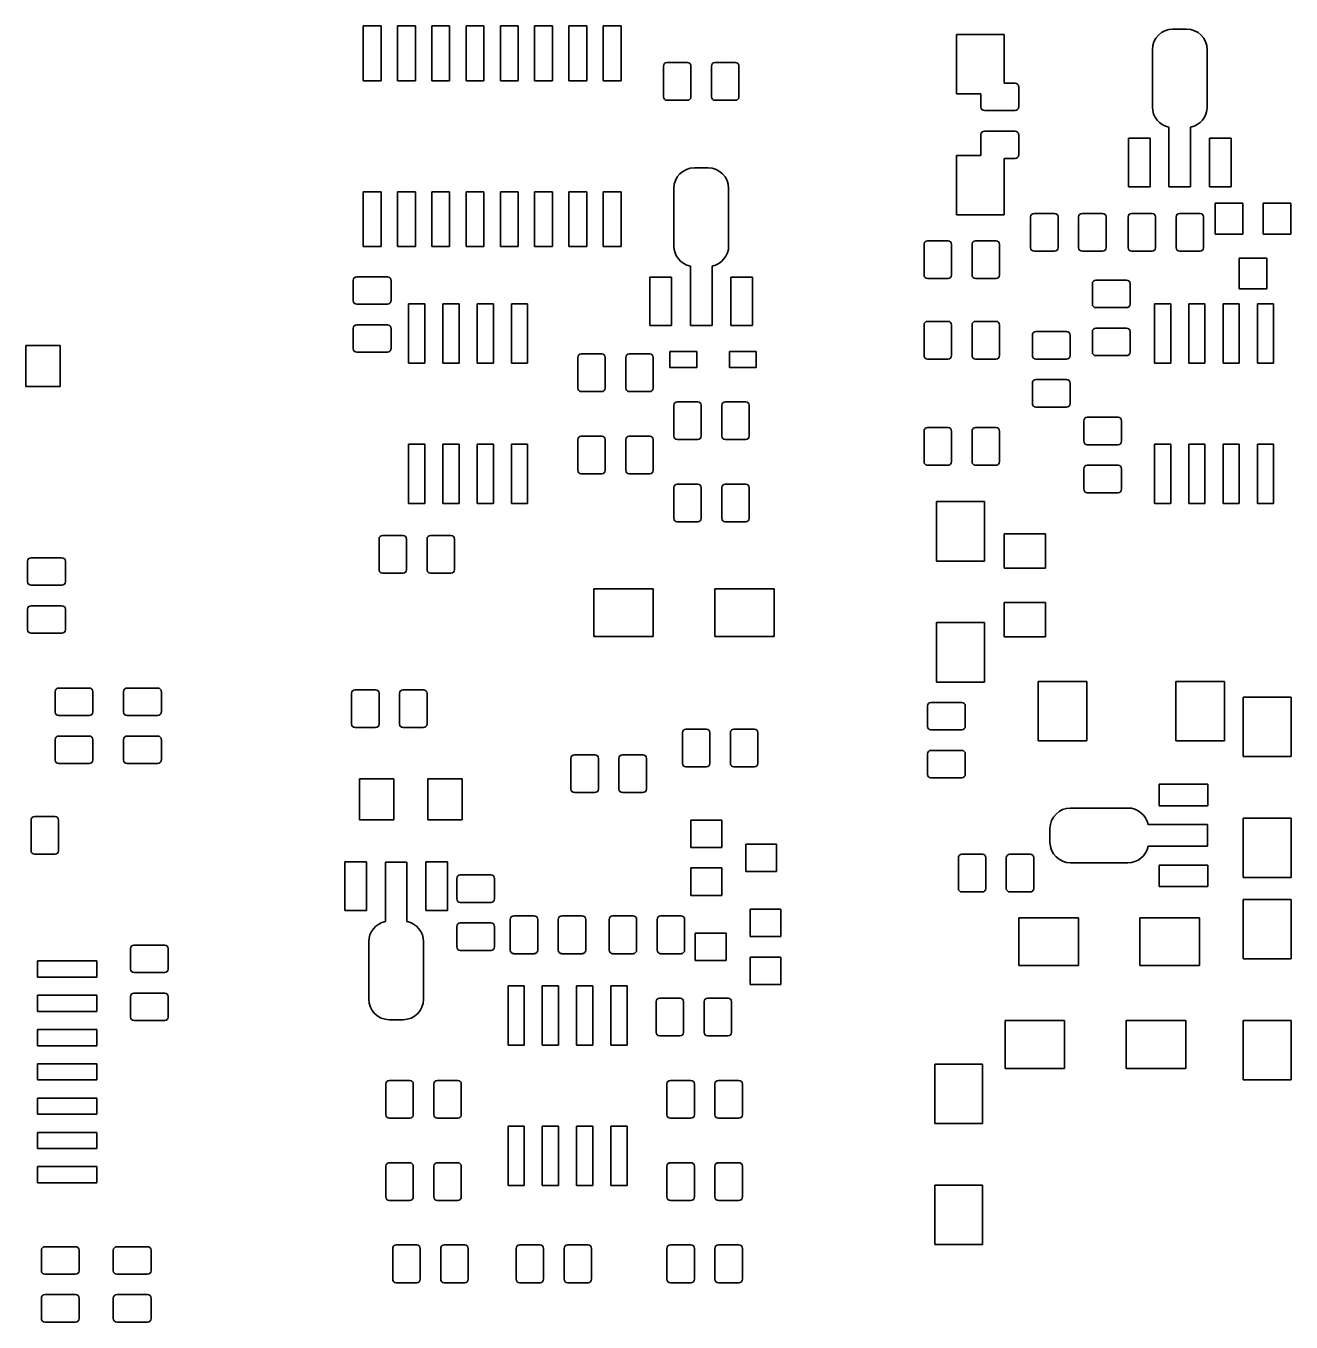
# Model space of a CAD drawing. Header units: millimetres. Extents: x -1 to 95, y 3 to 204.
# Drawn here: x 47.74 to 94.61, y 3.43 to 51.46 of the extents above; entities that cross this region are included whole.
import ezdxf

# ---------------------------------------------------------------- set-up
doc = ezdxf.new("R2010")
doc.units = ezdxf.units.MM

msp = doc.modelspace()

# ---------------------------------------------------------------- linework, layer by layer
at = {"color": 7, "linetype": 'Continuous', "lineweight": 35}
for p, q in [((60.897, 51.46), (60.237, 51.46)), ((60.237, 51.46), (60.237, 49.428)), ((60.897, 49.428), (60.897, 51.46)), ((62.167, 51.46), (61.507, 51.46)), ((61.507, 51.46), (61.507, 49.428)), ((62.167, 49.428), (62.167, 51.46)), ((63.437, 51.46), (62.777, 51.46)), ((62.777, 51.46), (62.777, 49.428)), ((63.437, 49.428), (63.437, 51.46)), ((64.707, 51.46), (64.047, 51.46)), ((64.047, 51.46), (64.047, 49.428)), ((64.707, 49.428), (64.707, 51.46)), ((65.977, 51.46), (65.317, 51.46)), ((65.317, 51.46), (65.317, 49.428)), ((65.977, 49.428), (65.977, 51.46)), ((67.247, 51.46), (66.587, 51.46)), ((66.587, 51.46), (66.587, 49.428)), ((67.247, 49.428), (67.247, 51.46)), ((68.517, 51.46), (67.857, 51.46)), ((67.857, 51.46), (67.857, 49.428)), ((68.517, 49.428), (68.517, 51.46)), ((69.787, 51.46), (69.127, 51.46)), ((69.127, 51.46), (69.127, 49.428)), ((69.787, 49.428), (69.787, 51.46)), ((83.985, 51.142), (82.215, 51.142)), ((82.215, 51.142), (82.215, 48.942)), ((83.985, 49.34), (83.985, 51.142)), ((90.742, 51.343), (90.234, 51.343)), ((89.472, 50.581), (89.472, 48.455)), ((91.504, 48.455), (91.504, 50.581)), ((71.362, 49.974), (71.362, 48.831)), ((72.251, 50.102), (71.489, 50.102)), ((72.378, 48.831), (72.378, 49.974)), ((73.14, 49.974), (73.14, 48.831)), ((74.029, 50.102), (73.267, 50.102)), ((74.156, 48.831), (74.156, 49.974)), ((60.237, 49.428), (60.897, 49.428)), ((61.507, 49.428), (62.167, 49.428)), ((62.777, 49.428), (63.437, 49.428)), ((64.047, 49.428), (64.707, 49.428)), ((65.317, 49.428), (65.977, 49.428)), ((66.587, 49.428), (67.247, 49.428)), ((67.857, 49.428), (68.517, 49.428)), ((69.127, 49.428), (69.787, 49.428)), ((84.391, 49.34), (83.985, 49.34)), ((84.519, 48.45), (84.519, 49.212)), ((71.489, 48.705), (72.251, 48.705)), ((73.267, 48.705), (74.029, 48.705)), ((82.215, 48.942), (83.121, 48.942)), ((83.121, 48.942), (83.121, 48.45)), ((83.249, 48.324), (84.391, 48.324)), ((84.391, 47.562), (83.249, 47.562)), ((90.088, 47.707), (90.088, 45.501)), ((90.888, 45.501), (90.888, 47.707)), ((83.121, 47.434), (83.121, 46.672)), ((84.519, 46.672), (84.519, 47.434)), ((89.388, 47.297), (88.588, 47.297)), ((88.588, 47.297), (88.588, 45.496)), ((89.388, 45.496), (89.388, 47.297)), ((92.386, 47.297), (91.587, 47.297)), ((91.587, 47.297), (91.587, 45.496)), ((92.386, 45.496), (92.386, 47.297)), ((83.122, 46.658), (82.215, 46.658)), ((82.215, 46.658), (82.215, 44.458)), ((73.013, 46.199), (72.505, 46.199)), ((83.985, 44.458), (83.985, 46.545)), ((83.985, 46.545), (84.391, 46.545)), ((60.897, 45.314), (60.237, 45.314)), ((60.237, 45.314), (60.237, 43.282)), ((60.897, 43.282), (60.897, 45.314)), ((62.167, 45.314), (61.507, 45.314)), ((61.507, 45.314), (61.507, 43.282)), ((62.167, 43.282), (62.167, 45.314)), ((63.437, 45.314), (62.777, 45.314)), ((62.777, 45.314), (62.777, 43.282)), ((63.437, 43.282), (63.437, 45.314)), ((64.707, 45.314), (64.047, 45.314)), ((64.047, 45.314), (64.047, 43.282)), ((64.707, 43.282), (64.707, 45.314)), ((65.977, 45.314), (65.317, 45.314)), ((65.317, 45.314), (65.317, 43.282)), ((65.977, 43.282), (65.977, 45.314)), ((67.247, 45.314), (66.587, 45.314)), ((66.587, 45.314), (66.587, 43.282)), ((67.247, 43.282), (67.247, 45.314)), ((68.517, 45.314), (67.857, 45.314)), ((67.857, 45.314), (67.857, 43.282)), ((68.517, 43.282), (68.517, 45.314)), ((69.787, 45.314), (69.127, 45.314)), ((69.127, 45.314), (69.127, 43.282)), ((69.787, 43.282), (69.787, 45.314)), ((71.743, 45.437), (71.743, 43.311)), ((73.775, 43.311), (73.775, 45.437)), ((88.588, 45.496), (89.388, 45.496)), ((90.088, 45.501), (90.888, 45.501)), ((91.587, 45.496), (92.386, 45.496)), ((92.819, 44.888), (91.803, 44.888)), ((91.803, 44.888), (91.803, 43.745)), ((92.819, 43.745), (92.819, 44.888)), ((94.597, 44.888), (93.581, 44.888)), ((93.581, 44.888), (93.581, 43.745)), ((94.597, 43.745), (94.597, 44.888)), ((82.215, 44.458), (83.985, 44.458)), ((84.963, 44.386), (84.963, 43.243)), ((85.852, 44.514), (85.09, 44.514)), ((85.979, 43.243), (85.979, 44.386)), ((86.741, 44.386), (86.741, 43.243)), ((87.63, 44.514), (86.868, 44.514)), ((87.757, 43.243), (87.757, 44.386)), ((88.573, 44.386), (88.573, 43.243)), ((89.462, 44.514), (88.7, 44.514)), ((89.589, 43.243), (89.589, 44.386)), ((90.351, 44.386), (90.351, 43.243)), ((91.24, 44.514), (90.478, 44.514)), ((91.367, 43.243), (91.367, 44.386)), ((91.803, 43.745), (92.819, 43.745)), ((93.581, 43.745), (94.597, 43.745)), ((60.237, 43.282), (60.897, 43.282)), ((61.507, 43.282), (62.167, 43.282)), ((62.777, 43.282), (63.437, 43.282)), ((64.047, 43.282), (64.707, 43.282)), ((65.317, 43.282), (65.977, 43.282)), ((66.587, 43.282), (67.247, 43.282)), ((67.857, 43.282), (68.517, 43.282)), ((69.127, 43.282), (69.787, 43.282)), ((81.014, 43.37), (81.014, 42.227)), ((81.903, 43.498), (81.141, 43.498)), ((82.03, 42.227), (82.03, 43.37)), ((82.792, 43.37), (82.792, 42.227)), ((83.681, 43.498), (82.919, 43.498)), ((83.808, 42.227), (83.808, 43.37)), ((85.09, 43.117), (85.852, 43.117)), ((86.868, 43.117), (87.63, 43.117)), ((88.7, 43.117), (89.462, 43.117)), ((90.478, 43.117), (91.24, 43.117)), ((93.708, 42.855), (92.692, 42.855)), ((92.692, 42.855), (92.692, 41.712)), ((93.708, 41.712), (93.708, 42.855)), ((72.359, 42.563), (72.359, 40.357)), ((73.159, 40.357), (73.159, 42.563)), ((59.868, 42.037), (59.868, 41.275)), ((61.138, 42.164), (59.995, 42.164)), ((61.266, 41.275), (61.266, 42.037)), ((71.66, 42.153), (70.86, 42.153)), ((70.86, 42.153), (70.86, 40.353)), ((71.66, 40.353), (71.66, 42.153)), ((74.658, 42.153), (73.858, 42.153)), ((73.858, 42.153), (73.858, 40.353)), ((74.658, 40.353), (74.658, 42.153)), ((81.141, 42.1), (81.903, 42.1)), ((82.919, 42.1), (83.681, 42.1)), ((87.249, 41.91), (87.249, 41.148)), ((88.519, 42.037), (87.376, 42.037)), ((88.646, 41.148), (88.646, 41.91)), ((92.692, 41.712), (93.708, 41.712)), ((59.995, 41.148), (61.138, 41.148)), ((62.518, 41.165), (61.918, 41.165)), ((61.918, 41.165), (61.918, 38.965)), ((62.518, 38.965), (62.518, 41.165)), ((63.788, 41.165), (63.188, 41.165)), ((63.188, 41.165), (63.188, 38.965)), ((63.788, 38.965), (63.788, 41.165)), ((65.058, 41.165), (64.458, 41.165)), ((64.458, 41.165), (64.458, 38.965)), ((65.058, 38.965), (65.058, 41.165)), ((66.328, 41.165), (65.728, 41.165)), ((65.728, 41.165), (65.728, 38.965)), ((66.328, 38.965), (66.328, 41.165)), ((87.376, 41.021), (88.519, 41.021)), ((90.153, 41.165), (89.552, 41.165)), ((89.552, 41.165), (89.552, 38.965)), ((90.153, 38.965), (90.153, 41.165)), ((91.422, 41.165), (90.823, 41.165)), ((90.823, 41.165), (90.823, 38.965)), ((91.422, 38.965), (91.422, 41.165)), ((92.692, 41.165), (92.093, 41.165)), ((92.093, 41.165), (92.093, 38.965)), ((92.692, 38.965), (92.692, 41.165)), ((93.963, 41.165), (93.362, 41.165)), ((93.362, 41.165), (93.362, 38.965)), ((93.963, 38.965), (93.963, 41.165)), ((61.138, 40.386), (59.995, 40.386)), ((70.86, 40.353), (71.66, 40.353)), ((72.359, 40.357), (73.159, 40.357)), ((73.858, 40.353), (74.658, 40.353)), ((81.014, 40.386), (81.014, 39.243)), ((81.903, 40.513), (81.141, 40.513)), ((82.03, 39.243), (82.03, 40.386)), ((82.792, 40.386), (82.792, 39.243)), ((83.681, 40.513), (82.919, 40.513)), ((83.808, 39.243), (83.808, 40.386)), ((59.868, 40.259), (59.868, 39.497)), ((61.266, 39.497), (61.266, 40.259)), ((85.026, 40.005), (85.026, 39.243)), ((86.296, 40.132), (85.153, 40.132)), ((86.424, 39.243), (86.424, 40.005)), ((87.249, 40.132), (87.249, 39.37)), ((88.519, 40.259), (87.376, 40.259)), ((88.646, 39.37), (88.646, 40.132)), ((49.01, 39.624), (47.74, 39.624)), ((47.74, 39.624), (47.74, 38.1)), ((49.01, 38.1), (49.01, 39.624)), ((72.6, 39.4), (71.6, 39.4)), ((71.6, 39.4), (71.6, 38.8)), ((72.6, 38.8), (72.6, 39.4)), ((74.8, 39.4), (73.8, 39.4)), ((73.8, 39.4), (73.8, 38.8)), ((74.8, 38.8), (74.8, 39.4)), ((59.995, 39.37), (61.138, 39.37)), ((61.918, 38.965), (62.518, 38.965)), ((63.188, 38.965), (63.788, 38.965)), ((64.458, 38.965), (65.058, 38.965)), ((65.728, 38.965), (66.328, 38.965)), ((68.187, 39.179), (68.187, 38.036)), ((69.076, 39.306), (68.314, 39.306)), ((69.203, 38.036), (69.203, 39.179)), ((69.965, 39.179), (69.965, 38.036)), ((70.854, 39.306), (70.092, 39.306)), ((70.981, 38.036), (70.981, 39.179)), ((81.141, 39.116), (81.903, 39.116)), ((82.919, 39.116), (83.681, 39.116)), ((85.153, 39.116), (86.296, 39.116)), ((87.376, 39.243), (88.519, 39.243)), ((89.552, 38.965), (90.153, 38.965)), ((90.823, 38.965), (91.422, 38.965)), ((92.093, 38.965), (92.692, 38.965)), ((93.362, 38.965), (93.963, 38.965)), ((71.6, 38.8), (72.6, 38.8)), ((73.8, 38.8), (74.8, 38.8)), ((47.74, 38.1), (49.01, 38.1)), ((85.026, 38.227), (85.026, 37.465)), ((86.296, 38.354), (85.153, 38.354)), ((86.424, 37.465), (86.424, 38.227)), ((68.314, 37.91), (69.076, 37.91)), ((70.092, 37.91), (70.854, 37.91)), ((72.632, 37.529), (71.87, 37.529)), ((74.41, 37.529), (73.648, 37.529)), ((71.743, 37.401), (71.743, 36.258)), ((72.759, 36.258), (72.759, 37.401)), ((73.521, 37.401), (73.521, 36.258)), ((74.537, 36.258), (74.537, 37.401)), ((85.153, 37.338), (86.296, 37.338)), ((81.903, 36.576), (81.141, 36.576)), ((83.681, 36.576), (82.919, 36.576)), ((86.931, 36.83), (86.931, 36.068)), ((88.201, 36.957), (87.058, 36.957)), ((88.329, 36.068), (88.329, 36.83)), ((68.187, 36.131), (68.187, 34.989)), ((69.076, 36.258), (68.314, 36.258)), ((69.203, 34.989), (69.203, 36.131)), ((69.965, 36.131), (69.965, 34.989)), ((70.854, 36.258), (70.092, 36.258)), ((70.981, 34.989), (70.981, 36.131)), ((71.87, 36.131), (72.632, 36.131)), ((73.648, 36.131), (74.41, 36.131)), ((81.014, 36.449), (81.014, 35.306)), ((82.03, 35.306), (82.03, 36.449)), ((82.792, 36.449), (82.792, 35.306)), ((83.808, 35.306), (83.808, 36.449)), ((62.518, 35.965), (61.918, 35.965)), ((61.918, 35.965), (61.918, 33.765)), ((62.518, 33.765), (62.518, 35.965)), ((63.788, 35.965), (63.188, 35.965)), ((63.188, 35.965), (63.188, 33.765)), ((63.788, 33.765), (63.788, 35.965)), ((65.058, 35.965), (64.458, 35.965)), ((64.458, 35.965), (64.458, 33.765)), ((65.058, 33.765), (65.058, 35.965)), ((66.328, 35.965), (65.728, 35.965)), ((65.728, 35.965), (65.728, 33.765)), ((66.328, 33.765), (66.328, 35.965)), ((87.058, 35.941), (88.201, 35.941)), ((90.153, 35.965), (89.552, 35.965)), ((89.552, 35.965), (89.552, 33.765)), ((90.153, 33.765), (90.153, 35.965)), ((91.422, 35.965), (90.823, 35.965)), ((90.823, 35.965), (90.823, 33.765)), ((91.422, 33.765), (91.422, 35.965)), ((92.692, 35.965), (92.093, 35.965)), ((92.093, 35.965), (92.093, 33.765)), ((92.692, 33.765), (92.692, 35.965)), ((93.963, 35.965), (93.362, 35.965)), ((93.362, 35.965), (93.362, 33.765)), ((93.963, 33.765), (93.963, 35.965)), ((81.141, 35.179), (81.903, 35.179)), ((82.919, 35.179), (83.681, 35.179)), ((88.201, 35.179), (87.058, 35.179)), ((68.314, 34.861), (69.076, 34.861)), ((70.092, 34.861), (70.854, 34.861)), ((86.931, 35.052), (86.931, 34.29)), ((88.329, 34.29), (88.329, 35.052)), ((71.743, 34.353), (71.743, 33.211)), ((72.632, 34.48), (71.87, 34.48)), ((72.759, 33.211), (72.759, 34.353)), ((73.521, 34.353), (73.521, 33.211)), ((74.41, 34.48), (73.648, 34.48)), ((74.537, 33.211), (74.537, 34.353)), ((87.058, 34.163), (88.201, 34.163)), ((61.918, 33.765), (62.518, 33.765)), ((63.188, 33.765), (63.788, 33.765)), ((64.458, 33.765), (65.058, 33.765)), ((65.728, 33.765), (66.328, 33.765)), ((83.25, 33.832), (81.48, 33.832)), ((81.48, 33.832), (81.48, 31.632)), ((83.25, 31.632), (83.25, 33.832)), ((89.552, 33.765), (90.153, 33.765)), ((90.823, 33.765), (91.422, 33.765)), ((92.093, 33.765), (92.692, 33.765)), ((93.362, 33.765), (93.963, 33.765)), ((71.87, 33.084), (72.632, 33.084)), ((73.648, 33.084), (74.41, 33.084)), ((60.821, 32.448), (60.821, 31.305)), ((61.71, 32.575), (60.948, 32.575)), ((61.837, 31.305), (61.837, 32.448)), ((62.599, 32.448), (62.599, 31.305)), ((63.488, 32.575), (62.726, 32.575)), ((63.615, 31.305), (63.615, 32.448)), ((85.507, 32.635), (83.983, 32.635)), ((83.983, 32.635), (83.983, 31.365)), ((85.507, 31.365), (85.507, 32.635)), ((49.073, 31.75), (47.931, 31.75)), ((47.803, 31.623), (47.803, 30.861)), ((49.2, 30.861), (49.2, 31.623)), ((81.48, 31.632), (83.25, 31.632)), ((83.983, 31.365), (85.507, 31.365)), ((60.948, 31.178), (61.71, 31.178)), ((62.726, 31.178), (63.488, 31.178)), ((47.931, 30.734), (49.073, 30.734)), ((70.982, 30.603), (68.782, 30.603)), ((68.782, 30.603), (68.782, 28.833)), ((70.982, 28.833), (70.982, 30.603)), ((75.466, 30.603), (73.266, 30.603)), ((73.266, 30.603), (73.266, 28.833)), ((75.466, 28.833), (75.466, 30.603)), ((47.803, 29.845), (47.803, 29.083)), ((49.073, 29.972), (47.931, 29.972)), ((49.2, 29.083), (49.2, 29.845)), ((85.507, 30.095), (83.983, 30.095)), ((83.983, 30.095), (83.983, 28.825)), ((85.507, 28.825), (85.507, 30.095)), ((83.25, 29.348), (81.48, 29.348)), ((81.48, 29.348), (81.48, 27.148)), ((83.25, 27.148), (83.25, 29.348)), ((47.931, 28.956), (49.073, 28.956)), ((68.782, 28.833), (70.982, 28.833)), ((73.266, 28.833), (75.466, 28.833)), ((83.983, 28.825), (85.507, 28.825)), ((50.089, 26.924), (48.947, 26.924)), ((52.629, 26.924), (51.486, 26.924)), ((81.48, 27.148), (83.25, 27.148)), ((87.044, 27.17), (85.244, 27.17)), ((85.244, 27.17), (85.244, 24.97)), ((87.044, 24.97), (87.044, 27.17)), ((92.144, 27.17), (90.344, 27.17)), ((90.344, 27.17), (90.344, 24.97)), ((92.144, 24.97), (92.144, 27.17)), ((48.819, 26.797), (48.819, 26.035)), ((50.217, 26.035), (50.217, 26.797)), ((51.359, 26.797), (51.359, 26.035)), ((52.757, 26.035), (52.757, 26.797)), ((59.805, 26.733), (59.805, 25.59)), ((60.694, 26.86), (59.932, 26.86)), ((60.821, 25.59), (60.821, 26.733)), ((61.583, 26.733), (61.583, 25.59)), ((62.472, 26.86), (61.71, 26.86)), ((62.599, 25.59), (62.599, 26.733)), ((94.611, 26.583), (92.841, 26.583)), ((92.841, 26.583), (92.841, 24.383)), ((94.611, 24.383), (94.611, 26.583)), ((81.144, 26.265), (81.144, 25.503)), ((82.414, 26.392), (81.271, 26.392)), ((82.541, 25.503), (82.541, 26.265)), ((48.947, 25.908), (50.089, 25.908)), ((51.486, 25.908), (52.629, 25.908)), ((59.932, 25.463), (60.694, 25.463)), ((61.71, 25.463), (62.472, 25.463)), ((48.819, 25.019), (48.819, 24.257)), ((50.089, 25.146), (48.947, 25.146)), ((50.217, 24.257), (50.217, 25.019)), ((51.359, 25.019), (51.359, 24.257)), ((52.629, 25.146), (51.486, 25.146)), ((52.757, 24.257), (52.757, 25.019)), ((72.061, 25.273), (72.061, 24.13)), ((72.949, 25.4), (72.188, 25.4)), ((73.076, 24.13), (73.076, 25.273)), ((73.838, 25.273), (73.838, 24.13)), ((74.727, 25.4), (73.966, 25.4)), ((74.855, 24.13), (74.855, 25.273)), ((81.271, 25.376), (82.414, 25.376)), ((82.414, 24.614), (81.271, 24.614)), ((85.244, 24.97), (87.044, 24.97)), ((90.344, 24.97), (92.144, 24.97)), ((48.947, 24.13), (50.089, 24.13)), ((51.486, 24.13), (52.629, 24.13)), ((67.933, 24.32), (67.933, 23.177)), ((68.822, 24.448), (68.06, 24.448)), ((68.949, 23.177), (68.949, 24.32)), ((69.711, 24.32), (69.711, 23.177)), ((70.6, 24.448), (69.838, 24.448)), ((70.727, 23.177), (70.727, 24.32)), ((81.144, 24.487), (81.144, 23.725)), ((82.541, 23.725), (82.541, 24.487)), ((92.841, 24.383), (94.611, 24.383)), ((61.365, 23.562), (60.095, 23.562)), ((60.095, 23.562), (60.095, 22.038)), ((61.365, 22.038), (61.365, 23.562)), ((63.905, 23.562), (62.635, 23.562)), ((62.635, 23.562), (62.635, 22.038)), ((63.905, 22.038), (63.905, 23.562)), ((72.188, 24.003), (72.949, 24.003)), ((73.966, 24.003), (74.727, 24.003)), ((81.271, 23.598), (82.414, 23.598)), ((91.525, 23.362), (89.725, 23.362)), ((89.725, 23.362), (89.725, 22.562)), ((91.525, 22.562), (91.525, 23.362)), ((68.06, 23.05), (68.822, 23.05)), ((69.838, 23.05), (70.6, 23.05)), ((48.819, 22.162), (48.057, 22.162)), ((88.567, 22.479), (86.441, 22.479)), ((89.725, 22.562), (91.525, 22.562)), ((94.611, 22.099), (92.841, 22.099)), ((92.841, 22.099), (92.841, 19.899)), ((94.611, 19.899), (94.611, 22.099)), ((47.931, 22.034), (47.931, 20.892)), ((48.947, 20.892), (48.947, 22.034)), ((60.095, 22.038), (61.365, 22.038)), ((62.635, 22.038), (63.905, 22.038)), ((73.521, 22.034), (72.378, 22.034)), ((72.378, 22.034), (72.378, 21.018)), ((73.521, 21.018), (73.521, 22.034)), ((85.678, 21.717), (85.678, 21.209)), ((91.52, 21.863), (89.314, 21.863)), ((91.52, 21.063), (91.52, 21.863)), ((74.41, 21.145), (74.41, 20.13)), ((75.553, 21.145), (74.41, 21.145)), ((75.553, 20.13), (75.553, 21.145)), ((48.057, 20.765), (48.819, 20.765)), ((72.378, 21.018), (73.521, 21.018)), ((83.173, 20.765), (82.411, 20.765)), ((84.951, 20.765), (84.189, 20.765)), ((89.314, 21.063), (91.52, 21.063)), ((60.357, 20.48), (59.557, 20.48)), ((59.557, 20.48), (59.557, 18.68)), ((60.357, 18.68), (60.357, 20.48)), ((61.856, 20.476), (61.056, 20.476)), ((61.056, 20.476), (61.056, 18.27)), ((61.856, 18.27), (61.856, 20.476)), ((63.355, 20.48), (62.555, 20.48)), ((62.555, 20.48), (62.555, 18.68)), ((63.355, 18.68), (63.355, 20.48)), ((72.378, 20.256), (72.378, 19.241)), ((73.521, 20.256), (72.378, 20.256)), ((73.521, 19.241), (73.521, 20.256)), ((82.284, 20.637), (82.284, 19.494)), ((83.3, 19.494), (83.3, 20.637)), ((84.062, 20.637), (84.062, 19.494)), ((85.078, 19.494), (85.078, 20.637)), ((86.441, 20.447), (88.567, 20.447)), ((91.525, 20.364), (89.725, 20.364)), ((89.725, 20.364), (89.725, 19.564)), ((91.525, 19.564), (91.525, 20.364)), ((63.702, 19.87), (63.702, 19.108)), ((64.971, 19.997), (63.828, 19.997)), ((65.099, 19.108), (65.099, 19.87)), ((74.41, 20.13), (75.553, 20.13)), ((92.841, 19.899), (94.611, 19.899)), ((72.378, 19.241), (73.521, 19.241)), ((82.411, 19.367), (83.173, 19.367)), ((84.189, 19.367), (84.951, 19.367)), ((89.725, 19.564), (91.525, 19.564)), ((63.828, 18.981), (64.971, 18.981)), ((94.611, 19.09), (92.841, 19.09)), ((92.841, 19.09), (92.841, 16.89)), ((94.611, 16.89), (94.611, 19.09)), ((59.557, 18.68), (60.357, 18.68)), ((62.555, 18.68), (63.355, 18.68)), ((65.685, 18.351), (65.685, 17.209)), ((66.574, 18.479), (65.812, 18.479)), ((66.701, 17.209), (66.701, 18.351)), ((67.463, 18.351), (67.463, 17.209)), ((68.352, 18.479), (67.59, 18.479)), ((68.479, 17.209), (68.479, 18.351)), ((69.349, 18.351), (69.349, 17.209)), ((70.238, 18.479), (69.476, 18.479)), ((70.365, 17.209), (70.365, 18.351)), ((71.127, 18.351), (71.127, 17.209)), ((72.016, 18.479), (71.254, 18.479)), ((72.143, 17.209), (72.143, 18.351)), ((75.71, 18.73), (74.567, 18.73)), ((74.567, 18.73), (74.567, 17.713)), ((75.71, 17.713), (75.71, 18.73)), ((84.53, 18.411), (84.53, 16.641)), ((86.73, 18.411), (84.53, 18.411)), ((86.73, 16.641), (86.73, 18.411)), ((89.014, 18.411), (89.014, 16.641)), ((91.214, 18.411), (89.014, 18.411)), ((91.214, 16.641), (91.214, 18.411)), ((63.702, 18.092), (63.702, 17.33)), ((64.971, 18.219), (63.828, 18.219)), ((65.099, 17.33), (65.099, 18.092)), ((73.678, 17.84), (72.535, 17.84)), ((72.535, 17.84), (72.535, 16.825)), ((73.678, 16.825), (73.678, 17.84)), ((52.883, 17.399), (51.74, 17.399)), ((60.44, 17.522), (60.44, 15.396)), ((62.472, 15.396), (62.472, 17.522)), ((74.567, 17.713), (75.71, 17.713)), ((51.614, 17.272), (51.614, 16.51)), ((53.011, 16.51), (53.011, 17.272)), ((63.828, 17.203), (64.971, 17.203)), ((65.812, 17.081), (66.574, 17.081)), ((67.59, 17.081), (68.352, 17.081)), ((69.476, 17.081), (70.238, 17.081)), ((71.254, 17.081), (72.016, 17.081)), ((72.535, 16.825), (73.678, 16.825)), ((74.567, 16.951), (74.567, 15.935)), ((75.71, 16.951), (74.567, 16.951)), ((75.71, 15.935), (75.71, 16.951)), ((92.841, 16.89), (94.611, 16.89)), ((48.17, 16.81), (48.17, 16.21)), ((50.37, 16.81), (48.17, 16.81)), ((50.37, 16.21), (50.37, 16.81)), ((51.74, 16.383), (52.883, 16.383)), ((84.53, 16.641), (86.73, 16.641)), ((89.014, 16.641), (91.214, 16.641)), ((48.17, 16.21), (50.37, 16.21)), ((66.201, 15.892), (65.601, 15.892)), ((65.601, 15.892), (65.601, 13.692)), ((66.201, 13.692), (66.201, 15.892)), ((67.471, 15.892), (66.871, 15.892)), ((66.871, 15.892), (66.871, 13.692)), ((67.471, 13.692), (67.471, 15.892)), ((68.741, 15.892), (68.141, 15.892)), ((68.141, 15.892), (68.141, 13.692)), ((68.741, 13.692), (68.741, 15.892)), ((70.011, 15.892), (69.411, 15.892)), ((69.411, 15.892), (69.411, 13.692)), ((70.011, 13.692), (70.011, 15.892)), ((74.567, 15.935), (75.71, 15.935)), ((48.17, 15.54), (48.17, 14.94)), ((50.37, 15.54), (48.17, 15.54)), ((50.37, 14.94), (50.37, 15.54)), ((51.614, 15.494), (51.614, 14.732)), ((52.883, 15.621), (51.74, 15.621)), ((53.011, 14.732), (53.011, 15.494)), ((71.978, 15.431), (71.216, 15.431)), ((73.756, 15.431), (72.994, 15.431)), ((48.17, 14.94), (50.37, 14.94)), ((71.089, 15.303), (71.089, 14.161)), ((72.105, 14.161), (72.105, 15.303)), ((72.867, 15.303), (72.867, 14.161)), ((73.883, 14.161), (73.883, 15.303)), ((51.74, 14.605), (52.883, 14.605)), ((61.202, 14.634), (61.71, 14.634)), ((84.022, 14.601), (84.022, 12.831)), ((86.222, 14.601), (84.022, 14.601)), ((86.222, 12.831), (86.222, 14.601)), ((88.506, 14.601), (88.506, 12.831)), ((90.706, 14.601), (88.506, 14.601)), ((90.706, 12.831), (90.706, 14.601)), ((94.611, 14.606), (92.841, 14.606)), ((92.841, 14.606), (92.841, 12.406)), ((94.611, 12.406), (94.611, 14.606)), ((48.17, 14.27), (48.17, 13.67)), ((50.37, 14.27), (48.17, 14.27)), ((50.37, 13.67), (50.37, 14.27)), ((71.216, 14.034), (71.978, 14.034)), ((72.994, 14.034), (73.756, 14.034)), ((48.17, 13.67), (50.37, 13.67)), ((65.601, 13.692), (66.201, 13.692)), ((66.871, 13.692), (67.471, 13.692)), ((68.141, 13.692), (68.741, 13.692)), ((69.411, 13.692), (70.011, 13.692)), ((48.17, 13), (48.17, 12.4)), ((50.37, 13), (48.17, 13)), ((50.37, 12.4), (50.37, 13)), ((83.181, 12.982), (81.411, 12.982)), ((81.411, 12.982), (81.411, 10.782)), ((83.181, 10.782), (83.181, 12.982)), ((84.022, 12.831), (86.222, 12.831)), ((88.506, 12.831), (90.706, 12.831)), ((48.17, 12.4), (50.37, 12.4)), ((61.075, 12.255), (61.075, 11.113)), ((61.964, 12.383), (61.202, 12.383)), ((62.091, 11.113), (62.091, 12.255)), ((62.853, 12.255), (62.853, 11.113)), ((63.742, 12.383), (62.98, 12.383)), ((63.869, 11.113), (63.869, 12.255)), ((71.489, 12.255), (71.489, 11.113)), ((72.378, 12.383), (71.616, 12.383)), ((72.505, 11.113), (72.505, 12.255)), ((73.267, 12.255), (73.267, 11.113)), ((74.156, 12.383), (73.394, 12.383)), ((74.283, 11.113), (74.283, 12.255)), ((92.841, 12.406), (94.611, 12.406)), ((48.17, 11.73), (48.17, 11.13)), ((50.37, 11.73), (48.17, 11.73)), ((50.37, 11.13), (50.37, 11.73)), ((48.17, 11.13), (50.37, 11.13)), ((61.202, 10.986), (61.964, 10.986)), ((62.98, 10.986), (63.742, 10.986)), ((66.201, 10.692), (65.601, 10.692)), ((65.601, 10.692), (65.601, 8.492)), ((66.201, 8.492), (66.201, 10.692)), ((67.471, 10.692), (66.871, 10.692)), ((66.871, 10.692), (66.871, 8.492)), ((67.471, 8.492), (67.471, 10.692)), ((68.741, 10.692), (68.141, 10.692)), ((68.141, 10.692), (68.141, 8.492)), ((68.741, 8.492), (68.741, 10.692)), ((70.011, 10.692), (69.411, 10.692)), ((69.411, 10.692), (69.411, 8.492)), ((70.011, 8.492), (70.011, 10.692)), ((71.616, 10.986), (72.378, 10.986)), ((73.394, 10.986), (74.156, 10.986)), ((81.411, 10.782), (83.181, 10.782)), ((48.17, 10.46), (48.17, 9.86)), ((50.37, 10.46), (48.17, 10.46)), ((50.37, 9.86), (50.37, 10.46)), ((48.17, 9.86), (50.37, 9.86)), ((48.17, 9.19), (48.17, 8.59)), ((50.37, 9.19), (48.17, 9.19)), ((50.37, 8.59), (50.37, 9.19)), ((61.075, 9.207), (61.075, 8.065)), ((61.964, 9.335), (61.202, 9.335)), ((62.091, 8.065), (62.091, 9.207)), ((62.853, 9.207), (62.853, 8.065)), ((63.742, 9.335), (62.98, 9.335)), ((63.869, 8.065), (63.869, 9.207)), ((71.489, 9.207), (71.489, 8.065)), ((72.378, 9.335), (71.616, 9.335)), ((72.505, 8.065), (72.505, 9.207)), ((73.267, 9.207), (73.267, 8.065)), ((74.156, 9.335), (73.394, 9.335)), ((74.283, 8.065), (74.283, 9.207)), ((48.17, 8.59), (50.37, 8.59)), ((65.601, 8.492), (66.201, 8.492)), ((66.871, 8.492), (67.471, 8.492)), ((68.141, 8.492), (68.741, 8.492)), ((69.411, 8.492), (70.011, 8.492)), ((83.181, 8.498), (81.411, 8.498)), ((81.411, 8.498), (81.411, 6.298)), ((83.181, 6.298), (83.181, 8.498)), ((61.202, 7.938), (61.964, 7.938)), ((62.98, 7.938), (63.742, 7.938)), ((71.616, 7.938), (72.378, 7.938)), ((73.394, 7.938), (74.156, 7.938)), ((62.218, 6.287), (61.456, 6.287)), ((63.996, 6.287), (63.234, 6.287)), ((66.79, 6.287), (66.028, 6.287)), ((68.568, 6.287), (67.806, 6.287)), ((72.378, 6.287), (71.616, 6.287)), ((74.156, 6.287), (73.394, 6.287)), ((81.411, 6.298), (83.181, 6.298)), ((48.312, 6.096), (48.312, 5.334)), ((49.581, 6.223), (48.438, 6.223)), ((49.709, 5.334), (49.709, 6.096)), ((50.978, 6.096), (50.978, 5.334)), ((52.248, 6.223), (51.105, 6.223)), ((52.376, 5.334), (52.376, 6.096)), ((61.329, 6.159), (61.329, 5.016)), ((62.345, 5.016), (62.345, 6.159)), ((63.107, 6.159), (63.107, 5.016)), ((64.123, 5.016), (64.123, 6.159)), ((65.901, 6.159), (65.901, 5.016)), ((66.917, 5.016), (66.917, 6.159)), ((67.679, 6.159), (67.679, 5.016)), ((68.695, 5.016), (68.695, 6.159)), ((71.489, 6.159), (71.489, 5.016)), ((72.505, 5.016), (72.505, 6.159)), ((73.267, 6.159), (73.267, 5.016)), ((74.283, 5.016), (74.283, 6.159)), ((48.438, 5.207), (49.581, 5.207)), ((51.105, 5.207), (52.248, 5.207)), ((61.456, 4.889), (62.218, 4.889)), ((63.234, 4.889), (63.996, 4.889)), ((66.028, 4.889), (66.79, 4.889)), ((67.806, 4.889), (68.568, 4.889)), ((71.616, 4.889), (72.378, 4.889)), ((73.394, 4.889), (74.156, 4.889)), ((49.581, 4.445), (48.438, 4.445)), ((52.248, 4.445), (51.105, 4.445)), ((48.312, 4.318), (48.312, 3.556)), ((49.709, 3.556), (49.709, 4.318)), ((50.978, 4.318), (50.978, 3.556)), ((52.376, 3.556), (52.376, 4.318)), ((48.438, 3.429), (49.581, 3.429)), ((51.105, 3.429), (52.248, 3.429))]:
    msp.add_line(p, q, dxfattribs=at)
for centre, radius, start, end in [((90.234, 50.58), 0.762, 90.0013, 179.9987), ((90.741, 50.58), 0.762, 0.0013, 89.9987), ((71.489, 49.974), 0.127, 90.0013, 179.9987), ((72.251, 49.974), 0.127, 0.0013, 89.9987), ((73.267, 49.974), 0.127, 90.0013, 179.9987), ((74.029, 49.974), 0.127, 0.0013, 89.9987), ((84.391, 49.212), 0.127, 0.0013, 89.9987), ((71.489, 48.831), 0.127, 180.0013, 269.9987), ((72.251, 48.831), 0.127, 270.0013, 0), ((73.267, 48.831), 0.127, 180.0013, 269.9987), ((74.029, 48.831), 0.127, 270.0013, 0), ((83.249, 48.45), 0.127, 180.0013, 270), ((84.391, 48.45), 0.127, 270.0013, 359.9987), ((90.234, 48.455), 0.762, 180.0013, 258.9527), ((90.741, 48.455), 0.762, 281.0473, 359.9987), ((83.249, 47.434), 0.127, 90.0013, 179.9987), ((84.391, 47.434), 0.127, 0.0013, 89.9987), ((83.249, 46.672), 0.127, 180.0013, 186.5571), ((84.391, 46.672), 0.127, 270.0013, 359.9987), ((72.505, 45.437), 0.762, 90.0013, 179.9987), ((73.013, 45.437), 0.762, 0.0013, 89.9987), ((85.09, 44.386), 0.127, 90.0013, 180), ((85.852, 44.386), 0.127, 0.0013, 89.9987), ((86.868, 44.386), 0.127, 90.0013, 180), ((87.63, 44.386), 0.127, 0.0013, 89.9987), ((88.7, 44.386), 0.127, 90.0013, 180), ((89.462, 44.386), 0.127, 0.0013, 89.9987), ((90.478, 44.386), 0.127, 90.0013, 180), ((91.24, 44.386), 0.127, 0.0013, 89.9987), ((72.505, 43.311), 0.762, 180.0013, 258.9527), ((73.013, 43.311), 0.762, 281.0473, 359.9987), ((81.141, 43.37), 0.127, 90.0013, 179.9987), ((81.903, 43.37), 0.127, 0.0013, 89.9987), ((82.919, 43.37), 0.127, 90.0013, 179.9987), ((83.681, 43.37), 0.127, 0.0013, 89.9987), ((85.09, 43.243), 0.127, 180.0013, 269.9987), ((85.852, 43.243), 0.127, 270.0013, 359.9987), ((86.868, 43.243), 0.127, 180.0013, 269.9987), ((87.63, 43.243), 0.127, 270.0013, 359.9987), ((88.7, 43.243), 0.127, 180.0013, 269.9987), ((89.462, 43.243), 0.127, 270.0013, 359.9987), ((90.478, 43.243), 0.127, 180.0013, 269.9987), ((91.24, 43.243), 0.127, 270.0013, 359.9987), ((59.995, 42.037), 0.127, 90.0013, 179.9987), ((61.138, 42.037), 0.127, 0.0013, 89.9987), ((81.141, 42.227), 0.127, 180.0013, 269.9987), ((81.903, 42.227), 0.127, 270.0013, 0), ((82.919, 42.227), 0.127, 180.0013, 269.9987), ((83.681, 42.227), 0.127, 270.0013, 0), ((87.376, 41.91), 0.127, 90.0013, 179.9987), ((88.519, 41.91), 0.127, 0.0013, 89.9987), ((59.995, 41.275), 0.127, 180.0013, 270), ((61.138, 41.275), 0.127, 270.0013, 359.9987), ((87.376, 41.148), 0.127, 180.0013, 270), ((88.519, 41.148), 0.127, 270.0013, 359.9987), ((59.995, 40.259), 0.127, 90.0013, 179.9987), ((61.138, 40.259), 0.127, 0.0013, 89.9987), ((81.141, 40.386), 0.127, 90.0013, 179.9987), ((81.903, 40.386), 0.127, 0.0013, 89.9987), ((82.919, 40.386), 0.127, 90.0013, 179.9987), ((83.681, 40.386), 0.127, 0.0013, 89.9987), ((85.153, 40.005), 0.127, 90.0013, 179.9987), ((86.296, 40.005), 0.127, 0.0013, 89.9987), ((87.376, 40.132), 0.127, 90.0013, 179.9987), ((88.519, 40.132), 0.127, 0.0013, 89.9987), ((59.995, 39.497), 0.127, 180.0013, 270), ((61.138, 39.497), 0.127, 270.0013, 359.9987), ((68.314, 39.179), 0.127, 90.0013, 180), ((69.076, 39.179), 0.127, 0.0013, 89.9987), ((70.092, 39.179), 0.127, 90.0013, 180), ((70.854, 39.179), 0.127, 0.0013, 89.9987), ((81.141, 39.243), 0.127, 180.0013, 269.9987), ((81.903, 39.243), 0.127, 270.0013, 0), ((82.919, 39.243), 0.127, 180.0013, 269.9987), ((83.681, 39.243), 0.127, 270.0013, 0), ((85.153, 39.243), 0.127, 180.0013, 270), ((86.296, 39.243), 0.127, 270.0013, 359.9987), ((87.376, 39.37), 0.127, 180.0013, 270), ((88.519, 39.37), 0.127, 270.0013, 359.9987), ((68.314, 38.036), 0.127, 180.0013, 269.9987), ((69.076, 38.036), 0.127, 270.0013, 359.9987), ((70.092, 38.036), 0.127, 180.0013, 269.9987), ((70.854, 38.036), 0.127, 270.0013, 359.9987), ((85.153, 38.227), 0.127, 90.0013, 179.9987), ((86.296, 38.227), 0.127, 0.0013, 89.9987), ((71.87, 37.401), 0.127, 90.0013, 180), ((72.632, 37.401), 0.127, 0.0013, 89.9987), ((73.648, 37.401), 0.127, 90.0013, 180), ((74.41, 37.401), 0.127, 0.0013, 89.9987), ((85.153, 37.465), 0.127, 180.0013, 270), ((86.296, 37.465), 0.127, 270.0013, 359.9987), ((81.141, 36.449), 0.127, 90.0013, 179.9987), ((81.903, 36.449), 0.127, 0.0013, 89.9987), ((82.919, 36.449), 0.127, 90.0013, 179.9987), ((83.681, 36.449), 0.127, 0.0013, 89.9987), ((87.058, 36.83), 0.127, 90.0013, 179.9987), ((88.201, 36.83), 0.127, 0.0013, 90), ((68.314, 36.131), 0.127, 90.0013, 179.9987), ((69.076, 36.131), 0.127, 0.0013, 89.9987), ((70.092, 36.131), 0.127, 90.0013, 179.9987), ((70.854, 36.131), 0.127, 0.0013, 89.9987), ((71.87, 36.258), 0.127, 180.0013, 269.9987), ((72.632, 36.258), 0.127, 270.0013, 359.9987), ((73.648, 36.258), 0.127, 180.0013, 269.9987), ((74.41, 36.258), 0.127, 270.0013, 359.9987), ((87.058, 36.068), 0.127, 180.0013, 269.9987), ((88.201, 36.068), 0.127, 270.0013, 359.9987), ((81.141, 35.306), 0.127, 180.0013, 269.9987), ((81.903, 35.306), 0.127, 270.0013, 0), ((82.919, 35.306), 0.127, 180.0013, 269.9987), ((83.681, 35.306), 0.127, 270.0013, 0), ((87.058, 35.052), 0.127, 90.0013, 179.9987), ((88.201, 35.052), 0.127, 0.0013, 90), ((68.314, 34.989), 0.127, 180.0013, 269.9987), ((69.076, 34.989), 0.127, 270.0013, 0), ((70.092, 34.989), 0.127, 180.0013, 269.9987), ((70.854, 34.989), 0.127, 270.0013, 0), ((71.87, 34.353), 0.127, 90.0013, 179.9987), ((72.632, 34.353), 0.127, 0.0013, 89.9987), ((73.648, 34.353), 0.127, 90.0013, 179.9987), ((74.41, 34.353), 0.127, 0.0013, 89.9987), ((87.058, 34.29), 0.127, 180.0013, 269.9987), ((88.201, 34.29), 0.127, 270.0013, 359.9987), ((71.87, 33.211), 0.127, 180.0013, 269.9987), ((72.632, 33.211), 0.127, 270.0013, 0), ((73.648, 33.211), 0.127, 180.0013, 269.9987), ((74.41, 33.211), 0.127, 270.0013, 0), ((60.948, 32.448), 0.127, 90.0013, 180), ((61.71, 32.448), 0.127, 0.0013, 89.9987), ((62.726, 32.448), 0.127, 90.0013, 180), ((63.488, 32.448), 0.127, 0.0013, 89.9987), ((47.931, 31.623), 0.127, 90.0013, 179.9987), ((49.073, 31.623), 0.127, 0.0013, 90), ((60.948, 31.305), 0.127, 180.0013, 269.9987), ((61.71, 31.305), 0.127, 270.0013, 359.9987), ((62.726, 31.305), 0.127, 180.0013, 269.9987), ((63.488, 31.305), 0.127, 270.0013, 359.9987), ((47.931, 30.861), 0.127, 180.0013, 269.9987), ((49.073, 30.861), 0.127, 270.0013, 359.9987), ((47.931, 29.845), 0.127, 90.0013, 179.9987), ((49.073, 29.845), 0.127, 0.0013, 90), ((47.931, 29.083), 0.127, 180.0013, 269.9987), ((49.073, 29.083), 0.127, 270.0013, 359.9987), ((48.947, 26.797), 0.127, 90.0013, 179.9987), ((50.089, 26.797), 0.127, 0.0013, 89.9987), ((51.486, 26.797), 0.127, 90.0013, 179.9987), ((52.629, 26.797), 0.127, 0.0013, 89.9987), ((59.932, 26.733), 0.127, 90.0013, 179.9987), ((60.694, 26.733), 0.127, 0.0013, 89.9987), ((61.71, 26.733), 0.127, 90.0013, 179.9987), ((62.472, 26.733), 0.127, 0.0013, 89.9987), ((48.947, 26.035), 0.127, 180.0013, 270), ((50.089, 26.035), 0.127, 270.0013, 359.9987), ((51.486, 26.035), 0.127, 180.0013, 270), ((52.629, 26.035), 0.127, 270.0013, 359.9987), ((81.271, 26.265), 0.127, 90.0013, 179.9987), ((82.414, 26.265), 0.127, 0.0013, 89.9987), ((59.932, 25.59), 0.127, 180.0013, 269.9987), ((60.694, 25.59), 0.127, 270.0013, 0), ((61.71, 25.59), 0.127, 180.0013, 269.9987), ((62.472, 25.59), 0.127, 270.0013, 0), ((81.271, 25.503), 0.127, 180.0013, 270), ((82.414, 25.503), 0.127, 270.0013, 359.9987), ((48.947, 25.019), 0.127, 90.0013, 179.9987), ((50.089, 25.019), 0.127, 0.0013, 89.9987), ((51.486, 25.019), 0.127, 90.0013, 179.9987), ((52.629, 25.019), 0.127, 0.0013, 89.9987), ((72.188, 25.273), 0.127, 90.0013, 179.9987), ((72.949, 25.273), 0.127, 0.0013, 89.9987), ((73.966, 25.273), 0.127, 90.0013, 179.9987), ((74.727, 25.273), 0.127, 0.0013, 89.9987), ((81.271, 24.487), 0.127, 90.0013, 179.9987), ((82.414, 24.487), 0.127, 0.0013, 89.9987), ((48.947, 24.257), 0.127, 180.0013, 270), ((50.089, 24.257), 0.127, 270.0013, 359.9987), ((51.486, 24.257), 0.127, 180.0013, 270), ((52.629, 24.257), 0.127, 270.0013, 359.9987), ((68.06, 24.32), 0.127, 90.0013, 180), ((68.822, 24.32), 0.127, 0.0013, 89.9987), ((69.838, 24.32), 0.127, 90.0013, 180), ((70.6, 24.32), 0.127, 0.0013, 89.9987), ((72.188, 24.13), 0.127, 180.0013, 269.9987), ((72.949, 24.13), 0.127, 270.0013, 0), ((73.966, 24.13), 0.127, 180.0013, 269.9987), ((74.727, 24.13), 0.127, 270.0013, 0), ((81.271, 23.725), 0.127, 180.0013, 270), ((82.414, 23.725), 0.127, 270.0013, 359.9987), ((68.06, 23.177), 0.127, 180.0013, 269.9987), ((68.822, 23.177), 0.127, 270.0013, 359.9987), ((69.838, 23.177), 0.127, 180.0013, 269.9987), ((70.6, 23.177), 0.127, 270.0013, 359.9987), ((48.057, 22.034), 0.127, 90.0013, 180), ((48.819, 22.034), 0.127, 0.0013, 89.9987), ((86.441, 21.717), 0.762, 90.0013, 179.9987), ((88.566, 21.717), 0.762, 11.0473, 89.9987), ((86.441, 21.209), 0.762, 180.0013, 269.9987), ((48.057, 20.892), 0.127, 180.0013, 269.9987), ((48.819, 20.892), 0.127, 270.0013, 359.9987), ((82.411, 20.637), 0.127, 90.0013, 179.9987), ((83.173, 20.637), 0.127, 0.0013, 89.9987), ((84.189, 20.637), 0.127, 90.0013, 179.9987), ((84.951, 20.637), 0.127, 0.0013, 89.9987), ((88.566, 21.209), 0.762, 270.0013, 348.9527), ((63.828, 19.87), 0.127, 90.0013, 179.9987), ((64.971, 19.87), 0.127, 0.0013, 90), ((82.411, 19.494), 0.127, 180.0013, 269.9987), ((83.173, 19.494), 0.127, 270.0013, 0), ((84.189, 19.494), 0.127, 180.0013, 269.9987), ((84.951, 19.494), 0.127, 270.0013, 0), ((63.828, 19.108), 0.127, 180.0013, 269.9987), ((64.971, 19.108), 0.127, 270.0013, 359.9987), ((61.202, 17.522), 0.762, 101.0473, 179.9987), ((61.71, 17.522), 0.762, 0.0013, 78.9527), ((65.812, 18.351), 0.127, 90.0013, 180), ((66.574, 18.351), 0.127, 0.0013, 89.9987), ((67.59, 18.351), 0.127, 90.0013, 180), ((68.352, 18.351), 0.127, 0.0013, 89.9987), ((69.476, 18.351), 0.127, 90.0013, 179.9987), ((70.238, 18.351), 0.127, 0.0013, 89.9987), ((71.254, 18.351), 0.127, 90.0013, 179.9987), ((72.016, 18.351), 0.127, 0.0013, 89.9987), ((63.828, 18.092), 0.127, 90.0013, 179.9987), ((64.971, 18.092), 0.127, 0.0013, 90), ((51.74, 17.272), 0.127, 90.0013, 179.9987), ((52.883, 17.272), 0.127, 0.0013, 89.9987), ((63.828, 17.33), 0.127, 180.0013, 269.9987), ((64.971, 17.33), 0.127, 270.0013, 359.9987), ((65.812, 17.209), 0.127, 180.0013, 269.9987), ((66.574, 17.209), 0.127, 270.0013, 359.9987), ((67.59, 17.209), 0.127, 180.0013, 269.9987), ((68.352, 17.209), 0.127, 270.0013, 359.9987), ((69.476, 17.209), 0.127, 180.0013, 269.9987), ((70.238, 17.209), 0.127, 270.0013, 0), ((71.254, 17.209), 0.127, 180.0013, 269.9987), ((72.016, 17.209), 0.127, 270.0013, 0), ((51.74, 16.51), 0.127, 180.0013, 270), ((52.883, 16.51), 0.127, 270.0013, 359.9987), ((51.74, 15.494), 0.127, 90.0013, 179.9987), ((52.883, 15.494), 0.127, 0.0013, 89.9987), ((61.202, 15.396), 0.762, 180.0013, 269.9987), ((61.71, 15.396), 0.762, 270.0013, 359.9987), ((71.216, 15.303), 0.127, 90.0013, 180), ((71.978, 15.303), 0.127, 0.0013, 89.9987), ((72.994, 15.303), 0.127, 90.0013, 180), ((73.756, 15.303), 0.127, 0.0013, 89.9987), ((51.74, 14.732), 0.127, 180.0013, 270), ((52.883, 14.732), 0.127, 270.0013, 359.9987), ((71.216, 14.161), 0.127, 180.0013, 269.9987), ((71.978, 14.161), 0.127, 270.0013, 359.9987), ((72.994, 14.161), 0.127, 180.0013, 269.9987), ((73.756, 14.161), 0.127, 270.0013, 359.9987), ((61.202, 12.255), 0.127, 90.0013, 179.9987), ((61.964, 12.255), 0.127, 0.0013, 89.9987), ((62.98, 12.255), 0.127, 90.0013, 179.9987), ((63.742, 12.255), 0.127, 0.0013, 89.9987), ((71.616, 12.255), 0.127, 90.0013, 180), ((72.378, 12.255), 0.127, 0.0013, 89.9987), ((73.394, 12.255), 0.127, 90.0013, 180), ((74.156, 12.255), 0.127, 0.0013, 89.9987), ((61.202, 11.113), 0.127, 180.0013, 269.9987), ((61.964, 11.113), 0.127, 270.0013, 0), ((62.98, 11.113), 0.127, 180.0013, 269.9987), ((63.742, 11.113), 0.127, 270.0013, 0), ((71.616, 11.113), 0.127, 180.0013, 269.9987), ((72.378, 11.113), 0.127, 270.0013, 359.9987), ((73.394, 11.113), 0.127, 180.0013, 269.9987), ((74.156, 11.113), 0.127, 270.0013, 359.9987), ((61.202, 9.207), 0.127, 90.0013, 179.9987), ((61.964, 9.207), 0.127, 0.0013, 89.9987), ((62.98, 9.207), 0.127, 90.0013, 179.9987), ((63.742, 9.207), 0.127, 0.0013, 89.9987), ((71.616, 9.207), 0.127, 90.0013, 180), ((72.378, 9.207), 0.127, 0.0013, 89.9987), ((73.394, 9.207), 0.127, 90.0013, 180), ((74.156, 9.207), 0.127, 0.0013, 89.9987), ((61.202, 8.065), 0.127, 180.0013, 269.9987), ((61.964, 8.065), 0.127, 270.0013, 0), ((62.98, 8.065), 0.127, 180.0013, 269.9987), ((63.742, 8.065), 0.127, 270.0013, 0), ((71.616, 8.065), 0.127, 180.0013, 269.9987), ((72.378, 8.065), 0.127, 270.0013, 359.9987), ((73.394, 8.065), 0.127, 180.0013, 269.9987), ((74.156, 8.065), 0.127, 270.0013, 359.9987), ((61.456, 6.159), 0.127, 90.0013, 180), ((62.218, 6.159), 0.127, 0.0013, 89.9987), ((63.234, 6.159), 0.127, 90.0013, 180), ((63.996, 6.159), 0.127, 0.0013, 89.9987), ((66.028, 6.159), 0.127, 90.0013, 179.9987), ((66.79, 6.159), 0.127, 0.0013, 89.9987), ((67.806, 6.159), 0.127, 90.0013, 179.9987), ((68.568, 6.159), 0.127, 0.0013, 89.9987), ((71.616, 6.159), 0.127, 90.0013, 179.9987), ((72.378, 6.159), 0.127, 0.0013, 89.9987), ((73.394, 6.159), 0.127, 90.0013, 179.9987), ((74.156, 6.159), 0.127, 0.0013, 89.9987), ((48.438, 6.096), 0.127, 90.0013, 179.9987), ((49.581, 6.096), 0.127, 0.0013, 89.9987), ((51.105, 6.096), 0.127, 90.0013, 179.9987), ((52.248, 6.096), 0.127, 0.0013, 90), ((48.438, 5.334), 0.127, 180.0013, 270), ((49.581, 5.334), 0.127, 270.0013, 359.9987), ((51.105, 5.334), 0.127, 180.0013, 269.9987), ((52.248, 5.334), 0.127, 270.0013, 359.9987), ((61.456, 5.016), 0.127, 180.0013, 269.9987), ((62.218, 5.016), 0.127, 270.0013, 359.9987), ((63.234, 5.016), 0.127, 180.0013, 269.9987), ((63.996, 5.016), 0.127, 270.0013, 359.9987), ((66.028, 5.016), 0.127, 180.0013, 269.9987), ((66.79, 5.016), 0.127, 270.0013, 0), ((67.806, 5.016), 0.127, 180.0013, 269.9987), ((68.568, 5.016), 0.127, 270.0013, 0), ((71.616, 5.016), 0.127, 180.0013, 269.9987), ((72.378, 5.016), 0.127, 270.0013, 0), ((73.394, 5.016), 0.127, 180.0013, 269.9987), ((74.156, 5.016), 0.127, 270.0013, 0), ((48.438, 4.318), 0.127, 90.0013, 179.9987), ((49.581, 4.318), 0.127, 0.0013, 89.9987), ((51.105, 4.318), 0.127, 90.0013, 179.9987), ((52.248, 4.318), 0.127, 0.0013, 90), ((48.438, 3.556), 0.127, 180.0013, 270), ((49.581, 3.556), 0.127, 270.0013, 359.9987), ((51.105, 3.556), 0.127, 180.0013, 269.9987), ((52.248, 3.556), 0.127, 270.0013, 359.9987)]:
    msp.add_arc(centre, radius, start, end, dxfattribs=at)

doc.saveas('drawing.dxf')
